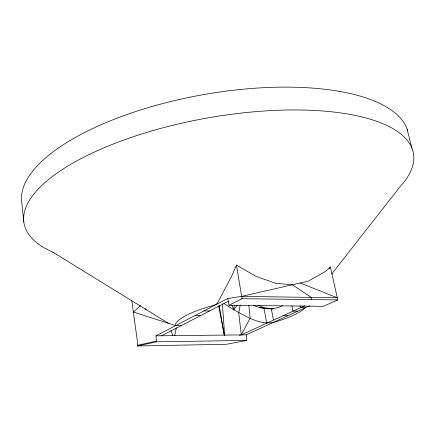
<?xml version="1.0" encoding="UTF-8"?>
<svg xmlns="http://www.w3.org/2000/svg" width="434" height="434" viewBox="0 0 434 434"><rect width="100%" height="100%" fill="white"/><g stroke="black" fill="none" stroke-linecap="round" stroke-linejoin="round"><path stroke-width="0.65" d="M309.567 305.78L305.39 307.673A67.303 15.179 -10.2 0 1 276.263 321.697C261.382 326.308 246.42 316.56 233.817 309.822L234.246 305.194M240.186 305.064L238.733 312.963L241.315 334.896L239.34 335.292M174.734 335.596L176.312 327.659M311.721 299.579L311.27 297.409L292.391 284.769L241.662 296.373L227.839 298.494L229.027 305.265L323.401 306.323L337.771 299.916L330.404 266.975L325.218 271.651L308.075 281.254L292.391 284.769L275.926 283.375L256.201 276.431L236.432 265.136L231.843 275.758L217.868 302.346L216.197 304.505L156.028 335.818L156.414 341.829L137.578 345.974L137.231 340.158L131.746 300.263M329.46 268.722L330.404 266.975M223.911 303.529L233.817 309.822L237.295 305.075M331.712 274.033L400.24 186.463A197.828 71.209 -10.2 0 0 200.248 119.307A197.828 71.209 -10.2 0 0 53.935 252.659M140.502 305.688L133.384 312.041L175.689 325.63L181.249 325.625L228.268 301.315M282.388 305.742C273.539 310.353 262.499 309.453 253.586 305.368M227.839 298.494L216.197 304.505L202.304 308.753A67.303 15.179 -10.2 0 0 175.624 323.878L175.689 325.63M156.028 335.818L161.562 335.775L181.249 325.625M229.027 305.265L242.08 298.684L337.771 299.916M304.836 305.731L241.315 334.896L250.196 318.084L248.818 305.319M161.562 335.775L246.257 334.842L305.39 307.673L300.67 307.63L299.883 305.769M137.54 345.285L156.365 341.113M246.257 334.842L246.718 340.408L226.619 344.271L137.578 345.974M156.414 341.829L246.718 340.408M195.164 315.475L200.774 315.437M283.049 315.637L287.731 315.643M203.839 310.939L209.492 310.956M297.626 311.162L292.928 311.135L291.881 305.861M272.688 309.084L271.358 309.073L273.447 319.999M259.19 307.695L264.073 307.739L273.355 308.802M236.432 265.136L241.662 296.373L337.316 297.8L300.295 282.995M257.932 305.211L264.073 307.739M168.278 323.221L52.84 252.181M145.135 308.601L146.177 309.437M231.875 304.901L233.817 309.822M170.996 330.697L172.895 335.748M411.931 148.13L406.859 128.361A196.352 74.952 -10.2 0 0 196.553 95.892A196.352 74.952 -10.2 0 0 21.7 201.886L23.81 221.975M218.622 305.742L224.367 335.563L219.23 305.471M263.915 308.238L266.677 322.956M241.662 296.373L242.08 298.684M222.36 303.827L224.676 335.515M407.103 129.001A196.352 74.952 -10.2 0 1 407.542 130.287"/></g></svg>
